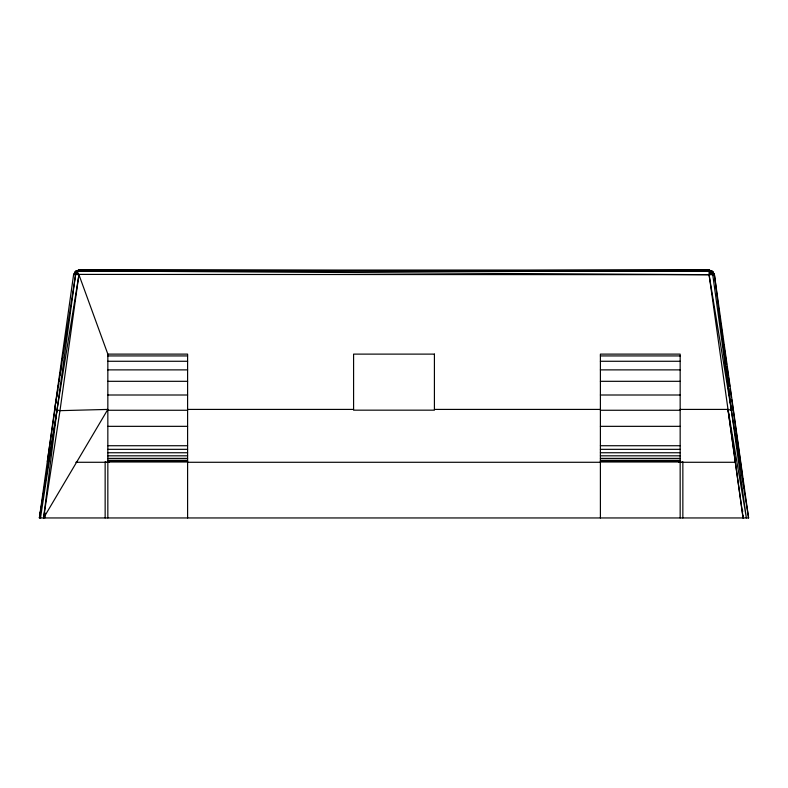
<?xml version="1.0" encoding="UTF-8"?>
<svg xmlns="http://www.w3.org/2000/svg" width="788" height="788" viewBox="0 0 788 788"><rect width="100%" height="100%" fill="white"/><g stroke="black" fill="none" stroke-linecap="round" stroke-linejoin="round"><path stroke-width="1.18" d="M709.072 270.048L712.372 271.919L714.411 274.687L75.628 274.401L54.658 409.415L59.986 410.666L107.838 409.415L43.606 517.952L56.992 410.164L75.628 274.401L76.86 270.914L78.928 270.048L709.072 270.048L712.608 271.377L714.411 274.687L748.6 517.952L39.4 517.952L73.589 274.687L75.392 271.377L78.928 270.048L712.608 271.377L714.411 274.687L731.372 410.282L746.364 517.952L728.014 409.415L709.072 274.687L709.072 270.048L497.405 270.678M44.837 517.952L45.527 513.106M47.329 461.532L55.534 405.633M55.889 403.2L56.421 399.555M56.775 397.122L57.14 394.699M57.494 392.266L57.849 389.833M58.381 386.189L58.745 383.756M59.1 381.333L59.455 378.9M59.986 375.255L60.341 372.822M60.706 370.39L61.06 367.966M62.311 359.456L62.666 357.023M40.513 517.952L56.992 410.164L78.928 274.687L76.86 270.914L75.392 271.377L74.791 274.401L73.589 274.687L76.86 270.914L709.072 271.377L712.372 271.919L731.372 410.282L748.6 517.952M43.606 517.952L59.986 410.666L78.928 274.687L75.392 271.377M56.992 410.164L39.4 517.952L41.301 507.196M41.725 504.812L42.148 502.419M712.372 271.919L712.608 271.377M78.928 270.048L74.791 274.401L78.928 274.687L107.838 354.117L107.838 517.952M76.525 271.919L73.589 274.687L75.628 274.401M711.308 273.219L709.072 271.377L713.445 273.219L713.77 275.642L713.445 273.219L711.308 273.219L709.072 274.687L76.86 270.914M680.162 409.415L728.014 409.415L731.372 410.282L733.342 409.415M713.445 273.219L709.072 274.687L731.372 410.282M105.149 462.28L108.793 462.26M107.838 354.117L187.603 354.117L187.603 517.952M107.838 355.93L187.603 355.93M600.397 355.93L680.162 355.93M107.838 361.268L187.603 361.268M600.397 361.268L680.162 361.268M107.838 369.877L187.603 369.877M600.397 369.877L680.162 369.877M107.838 381.313L187.603 381.313M600.397 381.313L680.162 381.313M107.838 395.005L187.603 395.005M600.397 395.005L680.162 395.005M187.603 409.415L353.585 409.415M434.415 409.415L600.397 409.415M107.838 410.262L187.603 410.262M600.397 410.262L680.162 410.262M107.838 426.338L187.603 426.338M600.397 426.338L680.162 426.338M107.838 445.732L187.603 445.732M600.397 445.732L680.162 445.732M107.838 449.337L187.603 449.337M600.397 449.337L680.162 449.337M107.838 452.745L187.603 452.745M600.397 452.745L680.162 452.745M107.838 455.819L187.603 455.819M600.397 455.819L680.162 455.819M107.838 458.38L187.603 458.38M600.397 458.38L680.162 458.38M107.838 460.3L187.603 460.3M600.397 460.3L680.162 460.3M107.838 461.492L187.603 461.492M600.397 461.492L680.162 461.492M107.838 461.906L187.603 461.906M600.397 461.906L680.162 461.906M75.855 462.28L108.833 462.28M187.505 462.28L600.495 462.28M679.167 462.28L735.332 462.28L743.163 517.952L742.966 515.539M679.207 462.26L682.851 462.28M709.072 271.377L713.209 274.401M719.07 312.097L719.424 314.52M719.769 316.953L720.124 319.386M720.646 323.031L721 325.454M721.355 327.887L721.7 330.32M722.232 333.964L722.576 336.387M722.931 338.82L723.285 341.253M723.808 344.898L724.162 347.321M724.517 349.754L724.861 352.187M725.393 355.831L726.625 364.332M726.969 366.765L728.201 375.265M728.555 377.698L729.786 386.199M730.131 388.632L731.362 397.142M731.717 399.565L742.414 475.932M728.004 409.898L735.332 462.28M728.014 409.415L743.054 517.952M742.71 478.336L743.143 481.941M743.439 484.334L743.872 487.939M742.483 509.501L742.68 511.914M682.851 461.906L682.851 517.952M680.162 517.952L680.162 354.117L600.397 354.117L600.397 517.952M105.149 461.906L105.149 517.952M434.415 354.117L353.585 354.117L353.585 410.164L434.415 410.164L434.415 354.117"/></g></svg>
